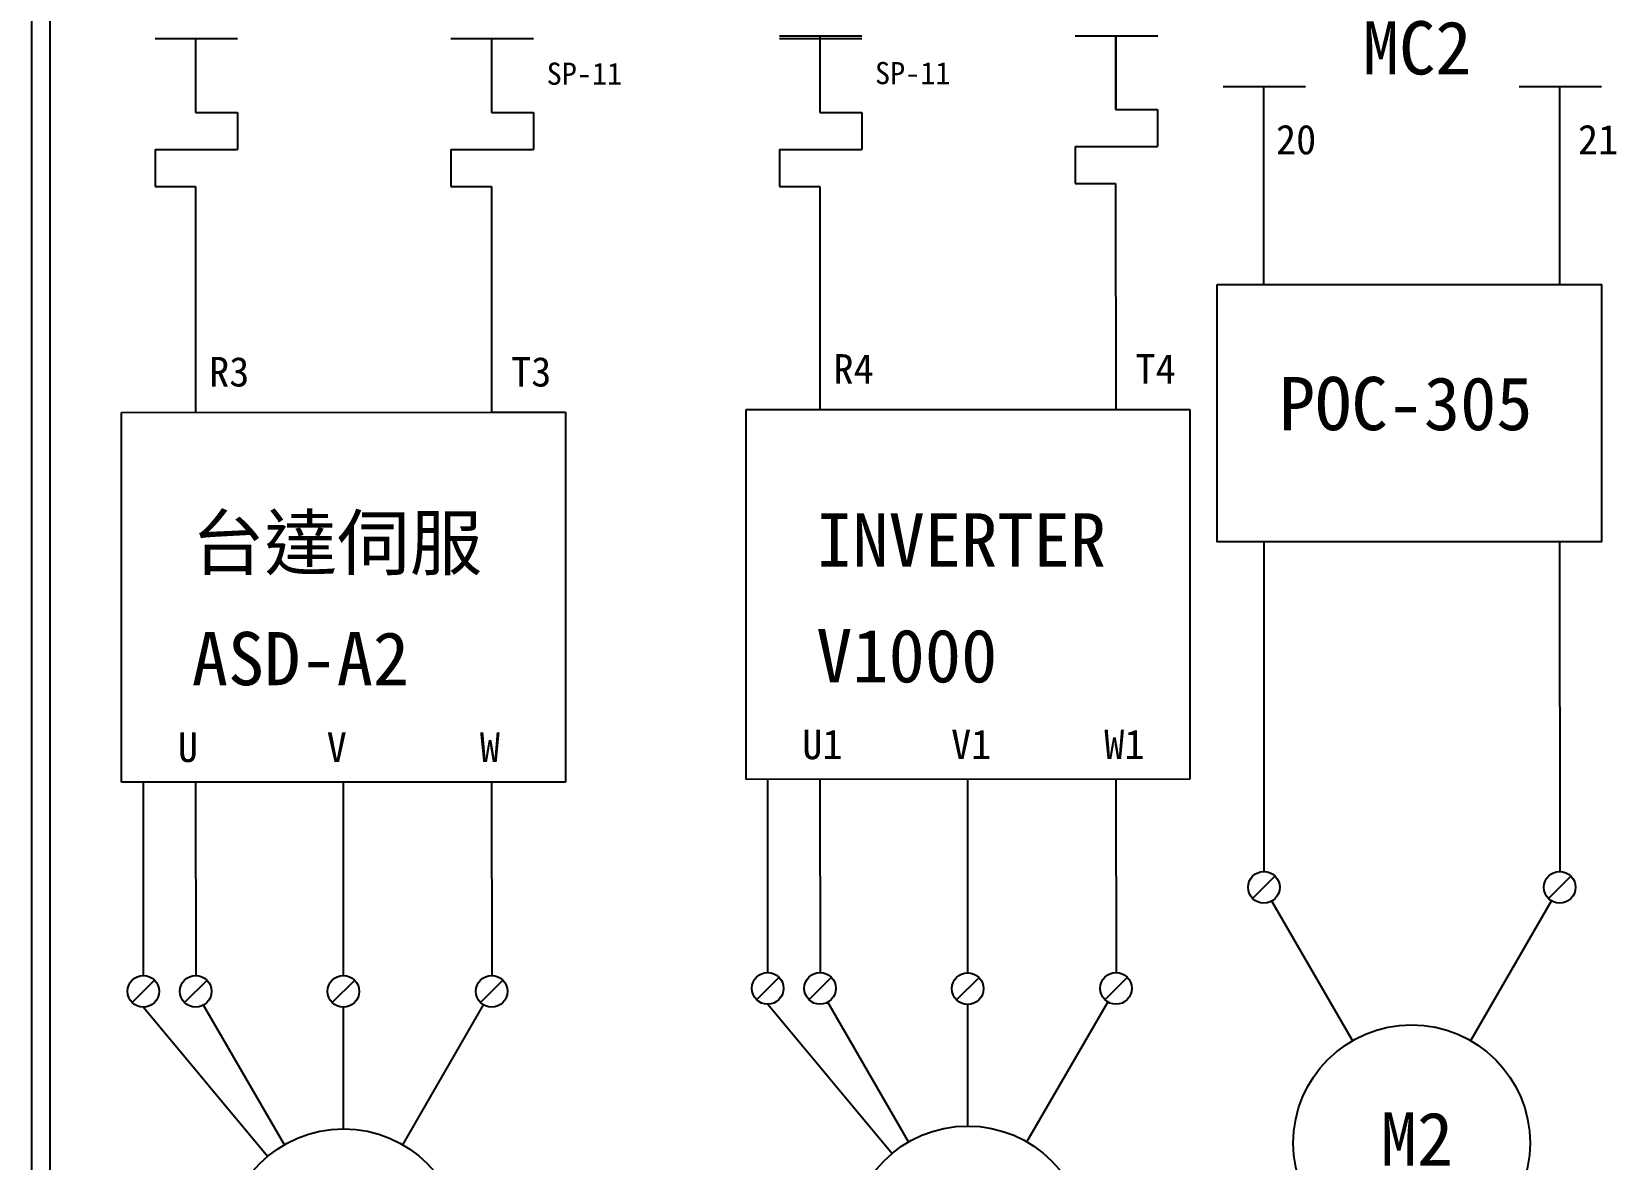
# Model space of a CAD drawing. Extents: x 10 to 297, y 3 to 207.
# Drawn here: x 10 to 117.1, y 41.4 to 117.6 of the extents above; entities that cross this region are included whole.
import ezdxf

# ---------------------------------------------------------------- set-up
doc = ezdxf.new("R2010")
doc.units = 0
doc.layers.get('0').update_dxf_attribs({"linetype": 'CONTINUOUS'})
doc.layers.add('圖框層', color=7, linetype='CONTINUOUS')
doc.layers.add('標尺寸層', color=3, linetype='CONTINUOUS')
doc.styles.add('STSL', font='kaiu.ttf')

msp = doc.modelspace()

# ---------------------------------------------------------------- linework, layer by layer
for p, q in [((93.26, 113.95), (93.26, 108.09)), ((113.26, 113.95), (113.26, 108.09)), ((93.26, 108.09), (93.26, 100.55)), ((113.26, 108.09), (113.26, 100.55)), ((93.27, 83.17), (93.28, 60.88)), ((113.27, 83.17), (113.28, 60.88)), ((41.08, 66.92), (41.09, 53.85)), ((83.28, 67.11), (83.29, 54.04)), ((94.03, 60.57), (92.52, 59.06)), ((114.03, 60.57), (112.52, 59.06)), ((99.27, 49.44), (93.81, 58.88)), ((107.27, 49.44), (112.72, 58.9)), ((60.5, 53.72), (58.99, 52.21)), ((64.04, 53.72), (62.53, 52.21)), ((74.03, 53.72), (72.51, 52.21)), ((84.04, 53.72), (82.53, 52.21)), ((18.31, 53.53), (16.79, 52.02)), ((21.85, 53.53), (20.33, 52.02)), ((31.83, 53.53), (30.32, 52.02)), ((41.85, 53.53), (40.33, 52.02)), ((27.08, 42.4), (21.62, 51.85)), ((35.08, 42.4), (40.54, 51.86)), ((69.27, 42.59), (63.82, 52.04)), ((77.27, 42.59), (82.73, 52.05))]:
    msp.add_line(p, q)
for centre, radius in [((93.28, 59.81), 1.07), ((113.28, 59.81), 1.07), ((17.55, 52.78), 1.07), ((21.09, 52.78), 1.07), ((31.07, 52.77), 1.07), ((41.09, 52.78), 1.07), ((59.75, 52.97), 1.07), ((63.29, 52.97), 1.07), ((73.27, 52.96), 1.07), ((83.29, 52.97), 1.07), ((103.27, 42.51), 8), ((31.08, 35.48), 8), ((73.27, 35.67), 8)]:
    msp.add_circle(centre, radius)
at = {"layer": '圖框層', "color": 7}
for p, q in [((10, 3), (10, 206.97)), ((11.25, 4.25), (11.25, 205.72))]:
    msp.add_line(p, q, dxfattribs=at)
at = {"layer": '標尺寸層', "color": 7}
for p, q in [((18.34, 117.19), (23.91, 117.19)), ((18.34, 117.19), (23.91, 117.19)), ((21.07, 117.19), (21.07, 112.19)), ((21.07, 117.19), (21.07, 112.19)), ((38.34, 117.19), (43.91, 117.19)), ((38.34, 117.19), (43.91, 117.19)), ((41.07, 117.19), (41.08, 112.19)), ((41.07, 117.19), (41.07, 112.19)), ((60.54, 117.38), (66.11, 117.38)), ((60.54, 117.19), (66.11, 117.19)), ((63.27, 117.38), (63.27, 112.19)), ((63.27, 117.19), (63.27, 112.19)), ((80.52, 117.38), (86.09, 117.38)), ((80.54, 117.38), (86.11, 117.38)), ((83.25, 117.38), (83.25, 112.38)), ((83.27, 117.38), (83.27, 112.38)), ((90.53, 113.95), (96.1, 113.95)), ((93.26, 113.95), (93.26, 108.09)), ((110.53, 113.95), (116.1, 113.95)), ((21.07, 112.19), (23.91, 112.19)), ((23.91, 112.19), (23.91, 109.69)), ((41.07, 112.19), (43.91, 112.19)), ((43.91, 112.19), (43.91, 109.69)), ((63.27, 112.19), (66.11, 112.19)), ((66.11, 112.19), (66.11, 109.69)), ((83.25, 112.38), (86.09, 112.38)), ((86.09, 112.38), (86.09, 109.88)), ((18.34, 109.69), (23.91, 109.69)), ((18.34, 109.69), (18.34, 107.19)), ((38.34, 109.69), (43.91, 109.69)), ((38.34, 109.69), (38.34, 107.19)), ((60.54, 109.69), (66.11, 109.69)), ((60.54, 109.69), (60.54, 107.19)), ((80.52, 109.88), (86.09, 109.88)), ((80.52, 109.88), (80.52, 107.38)), ((18.34, 107.19), (21.07, 107.19)), ((21.07, 107.19), (21.08, 91.91)), ((38.34, 107.19), (41.07, 107.19)), ((41.07, 107.19), (41.07, 91.92)), ((60.54, 107.19), (63.27, 107.19)), ((63.27, 107.19), (63.28, 92.1)), ((80.52, 107.38), (83.25, 107.38)), ((83.25, 107.38), (83.27, 92.11)), ((16.08, 91.91), (41.07, 91.92)), ((16.08, 66.91), (16.08, 91.91)), ((41.07, 91.92), (46.07, 91.92)), ((46.07, 91.92), (46.07, 66.92)), ((58.28, 92.1), (83.27, 92.11)), ((58.28, 67.1), (58.28, 92.1)), ((83.27, 92.11), (88.27, 92.11)), ((88.27, 92.11), (88.27, 67.11)), ((21.08, 66.91), (16.08, 66.91)), ((17.55, 53.85), (17.55, 66.91)), ((46.07, 66.92), (21.08, 66.91)), ((21.08, 66.91), (21.09, 53.85)), ((31.07, 53.84), (31.07, 66.91)), ((88.27, 67.11), (58.28, 67.1)), ((59.75, 54.04), (59.75, 67.1)), ((63.28, 67.1), (63.29, 54.04)), ((73.27, 54.03), (73.27, 67.1)), ((17.55, 51.71), (25.96, 41.62)), ((31.08, 43.48), (31.07, 51.7)), ((59.75, 51.9), (68.15, 41.81)), ((73.27, 43.67), (73.27, 51.89))]:
    msp.add_line(p, q, dxfattribs=at)
msp.add_lwpolyline([(90.12, 100.55), (116.11, 100.55), (116.11, 83.17), (90.12, 83.17)], close=True, dxfattribs=at)

# ---------------------------------------------------------------- texts
at = {"layer": '圖框層', "color": 4, "style": 'STSL'}
for s, height, p in [('MC2', 3.6, (99.97, 114.76)), ('SP-11', 1.5, (44.81, 114.06)), ('SP-11', 1.5, (67, 114.1)), ('20', 2, (94.1, 109.36)), ('21', 2, (114.51, 109.36)), ('R3', 2, (21.99, 93.66)), ('T3', 2, (42.4, 93.66)), ('R4', 2, (64.19, 93.85)), ('T4', 2, (84.6, 93.85)), ('POC-305', 3.6, (94.3, 90.71)), ('台達伺服', 3.6, (20.82, 81.3)), ('INVERTER', 3.6, (63.02, 81.49)), ('ASD-A2', 3.6, (20.82, 73.47)), ('V1000', 3.6, (63.02, 73.66)), ('U', 2, (19.88, 68.28)), ('V', 2, (29.94, 68.28)), ('W', 2, (40.29, 68.28)), ('U1', 2, (62.08, 68.47)), ('V1', 2, (72.14, 68.47)), ('W1', 2, (82.49, 68.47)), ('M2', 3.6, (101.18, 41))]:
    msp.add_text(s, height=height, dxfattribs=at).set_placement(p)

doc.saveas('drawing.dxf')
